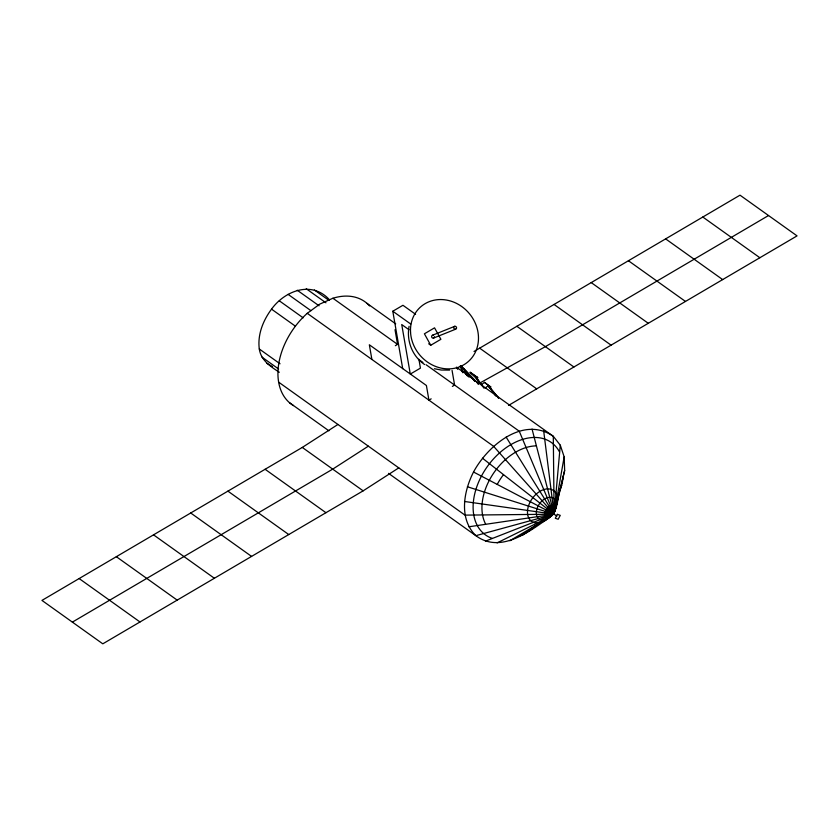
<?xml version="1.0" encoding="UTF-8"?>
<svg xmlns="http://www.w3.org/2000/svg" width="839" height="839" viewBox="0 0 839 839"><rect width="100%" height="100%" fill="white"/><g stroke="black" fill="none" stroke-linecap="round" stroke-linejoin="round"><path stroke-width="1.26" d="M409.096 326.329C406.307 340.791 412.285 356.281 424.597 364.535M456.395 367.157L553.3 436.301L560.284 445.184L554.736 507.301C556.121 510.668 553.876 514.464 551.013 516.268C530.563 530.741 501.019 554.432 475.849 535.67L388.53 473.364M554.422 511.35L554.275 512.776L546.063 509.986L473.532 472.011C463.579 491.423 458.692 518.733 475.849 535.67L546.294 516.352L554.044 506.41L553.3 436.301C523.358 415.42 487.574 445.75 473.532 472.011M560.284 445.184L564.165 456.846L555.124 508.465L545.214 514.297L464.984 515.125L278.642 382.154M556.718 504.302L564.657 470.49L564.165 456.846M564.657 470.49L555.177 509.829L545.161 512.933L464.491 501.47M556.404 505.498L554.883 511.297L545.455 511.454L467.407 486.767M559.854 489.735L561.742 485.194M329.412 299.733C311.94 280.373 284.903 290.619 271.532 309.151C263.079 320.519 257.395 334.646 259.293 348.993C260.877 360.204 270.567 366.633 279.345 372.254M463.831 369.139L465.645 372.81L471.57 377.036L463.831 369.139L465.519 372.946C482.949 386.664 460.013 366.842 467.124 375.494M484.124 388.279L475.912 377.875L470.197 372.201L477.58 377.477L475.87 377.057L476.972 378.955M484.428 382.353L490.689 386.978L484.428 382.353L481.492 384.702L475.996 376.921L477.863 377.823M498.534 398.179L488.162 385.741L495.02 394.791M485.362 387.87L488.162 385.741M293.493 405.594A63.061 42.359 -54.5 0 1 307.242 313.325L319.785 304.117L332.905 298.244A63.061 42.359 -54.5 0 1 369.6 305.941M523.022 534.883L535.565 525.675M398.766 467.879L363.14 490.846L102.798 643.828L41.95 600.409L302.292 447.428L337.928 424.461M368.342 446.17L332.716 469.137L72.374 622.119M537.726 524.333L540.977 522.33M543.148 520.988L547.468 518.313M548.559 517.642L552.272 515.345L548.066 507.406L493.584 446.285L307.242 313.325M509.892 540.756L551.013 516.268L549.325 506.494L506.127 437.077M402.71 368.678L392.799 311.238L402.94 305.281L415.588 314.3M395.326 345.689L397.56 344.368L395.022 329.706M430.753 345.259L440.894 339.292L434.55 327.839L424.408 333.796L430.753 345.259L428.677 343.78M474.025 351.468L740.008 195.172L797.05 235.885L508.528 405.415M431.162 398.85L428.928 400.161L426.401 385.489L369.349 344.787L371.887 359.459M452.368 386.391L454.602 385.08L452.064 370.408M768.524 215.529L545.371 346.654L478.062 384.021M497.097 542.896L549.702 516.855L550.636 505.907L519.247 431.204L426.076 364.724M432.63 335.191L454.769 326.308M433.427 338.107L455.567 329.224A1.51 1.374 68.2 0 0 456.122 326.749A1.51 1.374 68.2 0 0 453.805 327.325A1.51 1.374 68.2 0 0 455.567 329.224M485.477 541.165L547.259 516.897L548.423 517.076L551.915 505.686L532.052 429.065M468.854 526.787L545.591 515.461L554.736 507.301C550.006 501.649 541.05 513.395 547.259 516.897L553.079 505.865L543.662 430.795M449.62 370.104L441.23 370.03L434.403 368.72M474.727 380.875L471.896 377.655M474.413 381L473.867 379.49L461.114 366.14M552.639 514.118L553.383 514.16L546.955 508.602L482.467 458.199M488.644 386.003L490.563 387.115M462.688 372.694L460.296 365.982M266.896 363.371L272.518 366.58M702.809 217.028L759.861 257.73M665.621 238.884L722.662 279.586M628.432 260.74L685.473 301.442M591.233 282.596L648.285 323.298M554.044 304.452L611.086 345.154M516.855 326.298L573.897 367M479.656 348.154L536.708 388.856M392.799 311.238L410.711 324.022M470.071 372.338L477.454 377.613M490.689 386.978L488.77 385.867L489.147 387.073M408.992 329.727L401.734 324.557L410.292 374.079L420.433 368.122L418.902 359.228M366.958 303.33L395.704 323.844M332.905 298.244L397.56 344.368M419.741 360.204L422.908 362.458M314.373 289.969L328.888 300.331M306.245 288.752L325.952 302.816M297.279 290.252L319.061 305.795M288.092 294.363L310.912 310.65M279.314 300.813L303.162 317.834M271.532 309.151L295.38 326.172M550.164 511.381L556.823 516.132M259.293 348.993L280.037 363.79M262.009 357.162L278.6 369.003M289.507 402.699L328.909 430.816M302.292 447.428L363.14 490.846M265.103 469.284L325.952 512.702M227.914 491.14L288.752 534.548M190.715 512.986L251.564 556.404M153.527 534.842L214.375 578.26M116.338 556.697L177.176 600.116M79.139 578.553L139.987 621.972M469.011 377.047L467.617 375.956M470.627 372.663L475.314 376.91L482.75 386.234M456.993 368.164L457.79 368.845M456.867 368.3L457.664 368.982M478.44 383.675L476.258 381.703M477.066 382.72L478.314 383.811M498.66 398.043L488.686 385.992M475.189 380.654L461.251 366.003M472.535 378.19L475.063 380.791M466.998 375.631L465.582 373.145M494.402 393.669L495.545 395.295A4.132 0.587 43 0 1 495.398 395.662M460.433 365.846L463.159 372.18M552.198 514.286A18.919 12.711 -54.5 0 1 527.962 515.943A18.919 12.711 -54.5 0 1 545.266 489.179A18.919 12.711 -54.5 0 1 554.873 510.143M492.189 538.355A56.758 38.122 -54.5 0 1 489.473 463.694A56.758 38.122 -54.5 0 1 559.519 451.969M563.336 475.923A56.758 38.122 -54.5 0 1 560.033 490.416M533.279 527.741A56.758 38.122 -54.5 0 1 520.086 535.754M538.019 523.997A50.445 33.885 -54.5 0 1 528.937 530.531M485.603 524.05A50.445 33.885 -54.5 0 1 492.671 474.559A50.445 33.885 -54.5 0 1 536.163 445.876M535.88 525.759A44.142 29.648 -54.5 0 1 531.895 528.35M497.254 484.344A44.142 29.648 -54.5 0 1 503.505 474.675M552.093 515.062A12.616 8.474 -54.5 0 1 536.404 514.213A12.616 8.474 -54.5 0 1 549.587 497.296A12.616 8.474 -54.5 0 1 553.436 513.342M434.036 337.739A1.51 1.374 68.2 0 1 431.686 336.984A1.51 1.374 68.2 0 1 433.354 335.222M434.424 336.701A1.51 1.374 68.2 0 1 434.256 337.446M495.419 395.431A4.132 0.587 43 0 1 495.503 395.767M557.348 514.359L555.292 518.261L558.197 519.257L560.253 515.356L557.348 514.359M410.533 332.087A36.255 32.302 49.9 0 0 463.013 365.238A36.255 32.302 49.9 0 0 459.919 305.302A36.255 32.302 49.9 0 0 410.533 332.087"/></g></svg>
